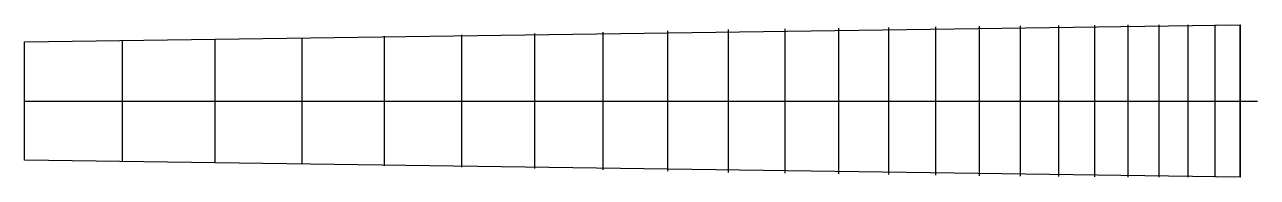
# Model space of a CAD drawing. Header units: inches. Extents: x 0 to 18, y -1.1 to 1.1.
import ezdxf

# ---------------------------------------------------------------- set-up
doc = ezdxf.new("R2010")
doc.units = ezdxf.units.IN
doc.header["$MEASUREMENT"] = 0
for name, color, linetype in [('CENTERLINE', 3, 'CONTINUOUS'), ('DATUM_POINTS', 4, 'CONTINUOUS'), ('FRET_SLOTS', 1, 'CONTINUOUS'), ('FRETBOARD_OUTLINE', 2, 'CONTINUOUS')]:
    doc.layers.add(name, color=color, linetype=linetype)

msp = doc.modelspace()

# ---------------------------------------------------------------- linework, layer by layer
at = {"layer": 'CENTERLINE'}
msp.add_line((0, 0), (18, 0), dxfattribs=at)
at = {"layer": 'DATUM_POINTS'}
msp.add_point((0, 0), dxfattribs=at)
at = {"layer": 'FRET_SLOTS'}
for p, q in [((13.3031, -1.0835), (13.3031, 1.0835)), ((13.9441, -1.0935), (13.9441, 1.0935)), ((14.5434, -1.0985), (14.5434, 1.0985)), ((15.1032, -1.1035), (15.1032, 1.1035)), ((15.6258, -1.1085), (15.6258, 1.1085)), ((16.1131, -1.1135), (16.1131, 1.1135)), ((16.5671, -1.1135), (16.5671, 1.1135)), ((16.9896, -1.1135), (16.9896, 1.1135)), ((17.3824, -1.1135), (17.3824, 1.1135)), ((17.7472, -1.1135), (17.7472, 1.1135)), ((2.7814, -0.9035), (2.7814, 0.9035)), ((4.0544, -0.9235), (4.0544, 0.9235)), ((5.254, -0.9435), (5.254, 0.9435)), ((6.384, -0.9635), (6.384, 0.9635)), ((7.4479, -0.9835), (7.4479, 0.9835)), ((8.4491, -1.0035), (8.4491, 1.0035)), ((9.3907, -1.0235), (9.3907, 1.0235)), ((10.2756, -1.0435), (10.2756, 1.0435)), ((11.1068, -1.0535), (11.1068, 1.0535)), ((11.8868, -1.0635), (11.8868, 1.0635)), ((12.6181, -1.0735), (12.6181, 1.0735)), ((1.4312, -0.8835), (1.4312, 0.8835))]:
    msp.add_line(p, q, dxfattribs=at)
at = {"layer": 'FRETBOARD_OUTLINE'}
for p, q in [((0, 0.8635), (17.75, 1.1135)), ((17.75, 1.1135), (17.75, -1.1135)), ((0, -0.8635), (0, 0.8635)), ((17.75, -1.1135), (0, -0.8635))]:
    msp.add_line(p, q, dxfattribs=at)

doc.saveas('drawing.dxf')
